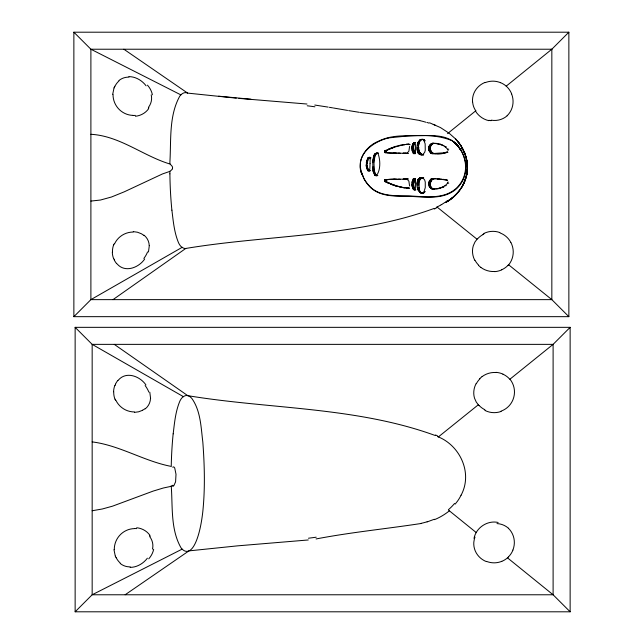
<?xml version="1.0" encoding="UTF-8"?>
<svg xmlns="http://www.w3.org/2000/svg" width="644" height="644" viewBox="0 0 644 644"><rect width="100%" height="100%" fill="white"/><g stroke="black" fill="none" stroke-linecap="round" stroke-linejoin="round"><path stroke-width="0.97" d="M422.11 193.063C415.855 191.993 414.688 178.533 421.579 177.559M375.661 175.691L377.126 175.691L374.913 175.24L372.973 170.821L372.739 161.056L373.971 155.373L375.355 153.538L376.998 153.119M409.157 188.145C401.413 188.571 369.423 178.05 397.058 179.217M420.975 192.983L423.374 193.007L420.999 192.645L419.276 190.133L418.946 182.461L420.274 179.04L423.647 177.559M172.383 168.72C173.816 165.822 169.074 164.888 169.887 162.264C171.24 140.255 168.752 115.984 179.789 96.125A59.554 15.987 90 0 1 180.867 94.877A67.121 18.016 -90 0 1 187.581 93.106L236.251 98.146M422.891 139.305C414.881 139.289 414.744 156.701 423.647 154.818C416.749 154.31 416.515 139.603 423.374 139.362M376.168 175.24L374.236 170.821L373.947 162.151L375.122 155.373L376.499 153.538L378.471 153.127L376.732 153.135M430.466 185.891C426.956 185.875 432.736 190.584 434.772 189.143C428.365 189.36 429.298 178.05 435.288 178.589L431.673 178.742L433.895 178.646M367.966 170.773L370.026 170.732L367.547 170.153C366.863 168.181 365.051 163.978 367.128 163.109L368.553 158.327L370.042 157.273L368.899 157.281M430.844 153.143L429.049 150.632L428.848 146.945L430.377 146.945L431.955 144.24L434.265 143.218L432.172 143.362L430.611 144.272L428.968 146.478L430.466 146.478M370.067 163.455L370.155 158.955M413.416 153.675L415.404 153.675L414.028 150.849L413.537 147.42L413.883 144.675L414.986 142.67M367.128 163.109L367.177 166.313L368.457 170.153M430.377 185.424C427.632 186.551 428.3 179.821 430.997 181.342M415.67 189.883L413.319 189.239L412.096 186.068L412.104 182.075L413.021 179.298L415.404 178.694L413.4 178.694M415.122 153.336C411.097 154.029 410.622 143.54 414.511 143.129M415.396 143.636L415.485 152.073M414.511 189.239L413.561 184.401L415.122 179.04M112.708 94.298L114.028 87.842M417.433 145.15L418.833 145.15M431.689 153.634L446.26 152.644C440.673 154.399 429.226 156.122 430.377 146.945M150.599 398.475L149.794 392.18M415.469 180.296L415.396 188.732M409.568 146.446L408.9 151.163L407.032 153.264M366.299 162.9L367.7 158.327L368.553 158.327M173.18 433.855C174.516 422.85 175.49 411.516 179.837 401.196A37.899 10.175 90 0 1 182.453 397.364L183.435 396.672A60.093 16.132 -90 0 1 187.01 395.537C269.474 409.27 356.06 406.589 435.4 435.569M448.095 181.922C446.558 186.156 441.285 187.637 437.316 188.644L438.451 188.644L432.776 189.127M397.058 153.151C369.431 154.359 401.284 143.821 409.157 144.224L403.555 144.65L395.416 146.462L385.007 150.777L386.416 150.785M385.893 151.775C383.824 152.298 384.267 150.712 386.038 151.251M369.809 169.372L370.059 163.616M474 538.384C476.053 527.669 487.468 520.07 498.134 522.469M148.466 252.005L149.319 245.525M369.712 169.678L369.382 170.322M429.065 146.236L430.562 146.18M415.372 152.821L415.05 153.441M424.855 192.009L423.921 192.009L425.273 187.581L425.257 182.027L424.646 179.942L423.108 178.187M424.187 191.501L425.185 191.501M461.064 495.228C473.002 473.163 460.106 445.229 437.437 436.527M429.258 181.238L431.247 178.935L433.364 178.807M476.061 383.663L475.771 384.243A20.27 18.555 -39.7 0 0 474.523 398.193L476.27 402.073L478.894 405.495M463.994 183.073L466.924 173.751C465.161 185.182 457.409 194.681 448.055 201.041C466.079 190.342 473.614 165.041 461.434 147.235C467.407 155.776 468.615 166.925 466.32 176.931L467.407 169.106L467.19 172.19L467.286 164.437L467.447 167.376L466.594 159.825L467.133 162.57L465.362 155.357L466.264 157.861L463.632 151.131L464.879 153.328L460.669 145.166L457.9 141.688L461.152 145.89L463.35 149.996L458.512 142.187L455.461 138.887L458.786 142.71L455.847 139.176L449.053 133.155L440.44 127.552L429.62 122.803M461.692 187.404L465.797 178.275C462.883 187.774 456.153 195.478 448.055 201.041M429.226 145.898L430.675 145.898M429.532 145.431L430.981 145.367M144.667 259.033C138.991 267.485 125.475 272.992 117.466 264.33A17.187 15.311 -85.2 0 1 116.645 263.444M477.011 239.198L437.051 207.038L436.165 207.473M455.179 504.107L457.53 501.113A38.825 34.349 -80.5 0 0 461.04 495.212M430.031 144.828L431.432 144.771M477.623 238.505L474.998 241.927L473.276 245.815A20.27 18.555 39.7 0 0 474.491 259.765L474.781 260.337M507.899 265.425L508.543 264.716L551.836 299.637L568.861 316.663L568.861 32.2L73.867 32.2L73.867 316.663L568.861 316.663M172.673 467.174L173.783 466.86L174.733 468.027L176.005 474.282L175.579 481.857L173.783 485.777L163.359 487.999L153.183 491.082L112.507 506.176L102.332 508.985L92.164 510.748M479.716 378.64L482.074 376.587M73.867 316.663L90.893 299.637L182.155 247.328A60.093 16.132 90 0 0 185.738 248.463C268.202 234.714 354.78 237.419 434.128 208.431M568.861 32.2L551.836 49.226L506.216 86.143A20.061 19.191 -10.1 0 0 500.509 82.657M75.139 611.8L570.133 611.8L570.133 327.337L75.139 327.337L75.139 611.8L92.164 594.774L182.147 549.123A67.121 18.016 90 0 0 188.853 550.894L237.523 545.854L308.259 539.97M570.133 327.337L553.107 344.363L509.823 379.284L509.171 378.575A20.439 19.425 -11.6 0 0 503.27 374.333L502.94 374.22M423.124 154.182L424.654 152.427L425.265 150.342L425.153 143.829L423.768 140.118L424.654 140.118M447.532 133.638L475.844 110.728M438.323 436.962L478.283 404.802M145.077 408.658L144.932 408.771A17.452 15.633 9.4 0 1 142.509 410.22M430.651 144.24L431.955 144.24M447.274 200.751L445.302 202.184M112.998 299.637L185.738 248.479M447.524 151.767L444.899 152.644M125.145 594.774L188.853 550.942A64.923 17.428 -90 0 0 191.357 549.211A62.404 16.752 90 0 0 194.866 544.1A64.625 17.348 90 0 0 201.991 517.945A63.482 17.042 -90 0 0 202.788 511.811C205.186 488.635 204.559 465.234 202.82 442.026C200.976 427.391 200.743 411.17 191.993 398.644A66.525 17.855 -90 0 0 187.734 395.641L114.278 344.363M445.672 185.891L446.195 185.536L445.084 185.536M444.795 202.53L442.058 204.285M422.939 154.343L422.303 154.697M376.507 175.466C380.854 170.08 380.387 159.366 377.939 153.385M441.704 204.494L440.995 204.913M440.641 205.114L437.051 207.038M483.024 234.344L484.014 233.844M142.557 410.292L138.693 411.782L134.532 412.369M443.354 187.138L443.966 186.857L442.847 186.857M501.74 269.747L501.982 269.643A20.439 19.425 11.6 0 0 507.907 265.433M434.354 519.249L427.133 521.914M485.238 82.625L485.496 82.529A20.125 19.368 -12.2 0 1 493.014 81.16A20.101 19.248 -10.9 0 1 500.509 82.674M408.538 187.943L403.571 187.718L395.392 185.907L384.951 181.584L386.416 181.584M501.032 411.122L501.33 411.017A20.415 20.028 63.5 0 0 508.494 406.445A20.358 19.948 67.5 0 0 512.085 401.574A20.358 19.956 66.3 0 0 513.059 399.457A20.423 20.399 21.3 0 0 509.959 379.171M439.659 188.37L440.882 188.032L439.755 188.032M388.678 137.897C409.214 135.852 431.762 132.616 451.355 140.4M414.35 142.493L413.826 142.67L415.227 142.557M421.055 523.5C386.102 528.853 350.835 532.274 316.059 538.956M435.859 188.893L437.163 188.668M432.47 143.29C437.968 143.491 445.64 144.844 448.127 150.446M406.227 178.943L403.08 179.177L407.797 178.976M406.485 144.24L408.513 144.433M395.199 179.217L385.209 179.644M385.233 152.725L400.166 153.151M90.893 201.081L100.448 200.034L111.517 196.992L124.268 191.815L162.385 173.985L169.871 171.376L169.895 173.864M432.575 178.581L445.672 179.837L447.5 180.61M398.25 179.217L405.036 179.177M420.983 139.386L422.037 139.337M422.359 139.321L424.082 139.627L423.261 139.627M420.435 139.579L421.49 139.466M423.052 139.507L423.849 139.507M420.178 139.732L420.999 139.732M423.454 139.772L424.291 139.772M419.944 139.909L420.79 139.909M423.623 139.933L424.485 139.933M419.703 140.134L420.572 140.134M419.486 140.368L420.387 140.368M423.937 140.36L424.855 140.36M419.276 140.609L420.21 140.609M424.219 140.907L425.185 140.867M418.841 141.173L419.84 141.173M418.359 141.865L419.445 141.865M418.149 142.235L419.276 142.235M417.964 142.622L419.131 142.622M413.681 142.759L414.849 142.759M413.545 142.871L414.72 142.871M413.416 142.992L414.607 142.992M417.811 143.024L419.011 143.024M413.134 143.387L414.366 143.387M417.674 143.435L418.922 143.435M432.172 143.362L433.38 143.362M431.762 143.515L432.993 143.515M435.851 143.483L438.451 143.725L437.308 143.725M412.989 143.644L414.245 143.644M431.375 143.717L432.623 143.717M417.578 143.845L418.858 143.845M412.868 143.902L414.148 143.902M431.005 143.966L432.277 143.966M438.532 143.998L440.882 144.337L439.755 144.337M408.191 144.304L409.504 144.304M417.505 144.288L418.833 144.288M403.555 144.65L404.899 144.65M408.819 144.618L410.164 144.618M412.53 144.675L413.883 144.675M417.457 144.723L418.825 144.723M441.011 144.747L442.122 144.747M429.822 145.061L431.198 145.061M412.345 145.214L413.746 145.214M399.795 145.286L401.172 145.286M442.251 145.238L443.966 145.512L442.871 145.512M412.2 145.753L413.649 145.753M412.088 146.301L413.577 146.301M395.416 146.462L396.833 146.462M428.896 146.711L430.417 146.711M412.007 146.864L413.545 146.864M445.109 146.84L446.195 146.84L445.672 146.478M393.082 147.243L394.522 147.243M417.24 147.339L418.817 147.339M411.959 147.42L413.537 147.42M428.775 147.428L430.345 147.428M391.85 147.693L393.291 147.693M417.183 147.887L418.801 147.887M428.751 147.895L430.345 147.895M411.943 147.967L413.561 147.967M390.658 148.104L392.099 148.104M428.743 148.345L430.369 148.345M411.951 148.514L413.609 148.514M417.119 148.78L418.809 148.78M388.574 148.949L390.006 148.949M428.751 148.965L430.425 148.965M417.119 149.223L418.841 149.223M447.677 149.175L448.755 149.175M428.775 149.279L430.466 149.279M412.031 149.569L413.762 149.569M428.832 149.754L430.546 149.754M417.183 149.907L418.946 149.907M412.112 150.293L413.891 150.293M428.928 150.213L430.667 150.213M385.684 150.358L387.108 150.358M385.249 150.607L386.682 150.607M417.312 150.607L419.115 150.607M429.049 150.632L430.812 150.632M412.216 150.849L414.028 150.849M384.838 150.913L386.271 150.913M384.709 151.074L386.142 151.074M429.21 151.026L430.997 151.026M412.361 151.372L414.213 151.372M384.492 151.501L385.941 151.501M417.521 151.501L419.389 151.501M429.403 151.412L431.206 151.412M412.538 151.863L414.422 151.863M384.42 151.984L385.893 151.984M417.69 152.121L419.598 152.121M429.838 152.089L431.665 152.089M384.452 152.201L385.933 152.201M446.67 152.266L447.942 152.266M384.524 152.378L386.014 152.378M417.795 152.435L419.727 152.435M384.645 152.539L386.15 152.539M384.75 152.612L388.05 152.628M430.329 152.676L432.172 152.676M417.924 152.741L419.872 152.741M443.41 152.805L444.843 152.805M430.611 152.95L432.454 152.95M393.484 153.103L395.271 153.103M413.029 153.071L414.986 153.071M418.093 153.047L420.057 153.047M376.346 153.192L377.521 153.192M406.275 153.232L403.096 153.192L407.797 153.393L398.282 153.151M375.653 153.385L377.118 153.28M418.294 153.336L420.274 153.336M432.881 153.288L431.029 153.288L433.541 153.634M408.425 153.417L405.277 153.312M413.255 153.505L415.235 153.505M431.263 153.441L433.114 153.441M375.355 153.538L376.499 153.538M418.528 153.586L420.516 153.586M437.212 153.562L438.902 153.562M375.082 153.747L376.225 153.747M432.052 153.723L435.288 153.779M418.777 153.819L420.79 153.819M374.856 153.988L375.991 153.988M419.099 154.045L421.12 154.045M374.663 154.23L375.806 154.23M419.437 154.246L421.466 154.246M419.783 154.415L421.82 154.415M420.138 154.56L422.19 154.56M374.341 154.721L375.484 154.721M420.435 154.649L423.663 154.697M374.18 154.971L375.331 154.971M373.971 155.373L375.122 155.373M373.794 155.792L374.953 155.792M373.657 156.21L374.832 156.21M370.421 157.402L368.288 157.579L369.165 157.579M370.55 157.498L369.584 157.498L370.147 158.77M368.11 157.74L368.98 157.74M369.785 157.724L370.775 157.724M373.27 157.82L374.478 157.82M367.957 157.925L368.811 157.925M369.938 157.997L370.936 157.965M367.821 158.118L368.674 158.118M367.579 158.593L368.432 158.593M373.013 159.02L374.236 159.02M372.868 159.937L374.108 159.937M367.016 159.994L367.869 159.994M366.758 160.686L367.603 160.686M372.739 161.056L374.003 161.056M366.492 161.596L367.338 161.596M372.675 162.151L373.947 162.151M366.364 162.28L367.209 162.28M366.227 165.597L367.088 165.597M366.259 165.959L367.112 165.959M366.315 166.313L367.177 166.313M366.452 166.828L367.322 166.828M372.667 167.094L373.955 167.094M366.686 167.625L367.571 167.625M366.951 168.575L367.845 168.575M372.739 168.809L374.019 168.809M367.152 169.195L368.046 169.195M367.354 169.718L368.255 169.718M372.852 169.96L374.124 169.96M367.66 170.37L368.577 170.37M367.796 170.58L368.803 170.684M369.149 170.604L370.171 170.604M372.973 170.821L374.236 170.821M368.094 170.869L369.857 170.845M373.134 171.578L374.389 171.578M373.27 172.037L374.526 172.037M373.431 172.479L374.687 172.479M373.842 173.429L375.098 173.429M374.228 174.186L375.476 174.186M374.534 174.701L375.79 174.701M374.711 174.975L375.967 174.975M375.025 175.361L376.289 175.361M375.154 175.474L377.843 175.466M375.267 175.554L377.303 175.667M420.717 177.647L423.655 177.68M420.121 177.816L422.48 177.72M419.767 177.953L421.82 177.953M419.421 178.122L421.466 178.122M419.083 178.324L421.12 178.324M413.842 178.469L415.187 178.469M413.601 178.557L414.937 178.557M418.761 178.557L420.79 178.557M413.247 178.863L415.243 178.863M418.503 178.782L420.516 178.782M437.187 178.807L441.929 179.169M405.825 178.976L408.425 178.952M431.247 178.935L433.114 178.935M404.311 179.137L407.233 179.064M418.278 179.04L420.274 179.04M431.013 179.08L432.881 179.08M393.452 179.265L400.166 179.217M413.021 179.298L414.986 179.298M418.077 179.322L420.057 179.322M430.594 179.426L432.454 179.426M384.895 179.684L387.036 179.668M417.908 179.628L419.872 179.628M430.321 179.692L432.172 179.692M443.386 179.563L446.26 179.724L444.867 179.724M384.726 179.757L388.05 179.74M384.621 179.837L386.15 179.837M417.779 179.942L419.727 179.942M384.5 179.99L386.014 179.99M384.428 180.167L385.933 180.167M446.638 180.111L447.636 179.99M417.674 180.248L419.598 180.248M429.83 180.28L431.665 180.28M384.396 180.384L385.893 180.384M385.893 180.602C383.832 180.087 384.202 181.721 386.038 181.125M412.53 180.505L414.422 180.505M384.46 180.867L385.941 180.867M417.505 180.867L419.389 180.867M412.353 181.004L414.213 181.004M429.395 180.956L431.206 180.956M384.677 181.302L386.142 181.302M384.806 181.455L386.271 181.455M412.208 181.519L414.028 181.519M385.217 181.769L386.682 181.769M417.296 181.769L419.115 181.769M429.049 181.745L430.812 181.745M412.104 182.075L413.891 182.075M428.92 182.155L430.667 182.155M386.521 182.494L387.986 182.494M417.167 182.461L418.946 182.461M428.824 182.622L430.546 182.622M412.023 182.799L413.762 182.799M387.624 183.017L389.097 183.017M417.111 183.146L418.841 183.146M428.767 183.089L430.466 183.089M447.644 183.194L448.755 183.194M388.525 183.419L390.006 183.419M428.751 183.411L430.425 183.411M417.111 183.596L418.809 183.596M411.951 183.854L413.609 183.854M428.735 184.023L430.369 184.023M390.618 184.265L392.099 184.265M411.943 184.401L413.561 184.401M417.167 184.49L418.801 184.49M428.743 184.474L430.345 184.474M391.81 184.675L393.291 184.675M411.959 184.949L413.537 184.949M417.223 185.029L418.817 185.029M428.767 184.949L430.345 184.949M393.049 185.126L394.514 185.126M412.007 185.512L413.545 185.512M428.896 185.657L430.417 185.657M395.392 185.907L396.833 185.907M412.096 186.068L413.577 186.068M429.081 186.188L430.562 186.188M429.226 186.47L430.675 186.47M412.208 186.615L413.649 186.615M429.572 187.01L430.981 187.01M399.795 187.082L401.172 187.082M412.353 187.163L413.746 187.163M417.417 187.219L418.833 187.219M429.814 187.307L431.198 187.307M430.079 187.597L431.432 187.597M403.571 187.718L404.899 187.718M412.538 187.694L413.883 187.694M417.449 187.645L418.825 187.645M440.995 187.621L442.122 187.621M406.501 188.129L409.504 188.072M417.497 188.08L418.833 188.08M430.643 188.129L431.955 188.129M406.839 188.169L408.803 188.177M430.997 188.402L432.277 188.402M412.876 188.467L414.148 188.467M417.57 188.523L418.858 188.523M431.375 188.652L432.623 188.652M413.005 188.724L414.245 188.724M417.666 188.934L418.922 188.934M431.762 188.853L432.993 188.853M413.142 188.982L414.366 188.982M432.172 189.006L433.67 189.086M417.803 189.344L419.011 189.344M413.432 189.376L414.607 189.376M413.553 189.497L414.849 189.61M414.986 189.706L413.842 189.706L414.358 189.875M417.964 189.747L419.131 189.747M414.092 189.811L415.855 189.867M418.149 190.133L419.276 190.133M418.359 190.503L419.445 190.503M418.833 191.196L419.84 191.196M419.276 191.759L420.21 191.759M419.477 192.001L420.387 192.001M419.695 192.242L420.572 192.242M423.607 192.435L424.485 192.435M419.936 192.459L420.79 192.459M420.178 192.645L420.999 192.645M423.438 192.604L424.291 192.604M420.427 192.789L421.24 192.789M423.245 192.749L424.082 192.749L422.81 192.95M420.693 192.902L421.49 192.902M90.893 134.29C119.76 135.884 142.888 155.792 169.871 163.995M133.26 231.631L137.422 232.218L141.286 233.708A17.452 15.633 -9.4 0 1 143.58 235.269L143.821 235.358M437.099 178.702L438.902 178.807M421.039 154.777L421.587 154.818M238.94 98.387L306.987 104.03M218.662 96.181L250.975 99.232M435.384 143.282L437.01 143.483M442.903 179.298L444.843 179.563M92.164 441.889C119.551 445.358 143.515 460.871 170.427 466.248M314.779 105.044L328.19 107.113M360.415 112.491L407 118.327L419.783 120.5M359.416 112.338L348.662 110.607M329.422 107.315L332.634 107.862M347.543 110.414L333.415 107.991M489.995 120.533L488.909 120.283M426.9 122.408L428.976 123.117M486.542 561.383L486.767 561.471A20.125 19.368 12.2 0 0 494.294 562.84A20.101 19.248 10.9 0 0 501.781 561.327M422.287 177.68L422.923 178.034M485.286 410.156L484.36 409.689M180.867 94.877L90.893 49.226L73.867 32.2M183.435 396.672L92.164 344.363L75.139 327.337M452.088 140.666C442.082 134.411 429.773 135.691 418.511 135.691C407.765 135.803 396.793 135.2 386.344 138.186A51.641 49.741 90 0 0 378.149 141.366C365.406 146.502 355.778 161.419 362.105 174.757A30.501 29.383 90 0 1 361.308 172.326L360.366 167.279L360.495 162.175A18.684 17.992 -90 0 1 361.179 159.189C363.28 152.66 368.432 147.613 374.1 144.006A51.311 49.427 90 0 1 388.686 137.921M407.016 179.113L408.892 181.206L409.584 185.987M123.865 49.226L187.581 93.058M182.155 247.328L181.181 246.636A37.899 10.175 90 0 1 178.557 242.804C174.218 232.484 173.244 221.15 171.9 210.145M480.802 267.413L478.444 265.36M461.265 150.615A29.761 28.843 -87.9 0 0 453.529 141.736L457.876 145.93L461.466 151.018A33.738 32.498 -90 0 1 464.718 158.843C466.908 166.458 466.063 174.935 462.022 181.793A30.308 29.197 90 0 1 456.596 188.676C443.636 200.26 424.919 196.911 409.029 196.323C394.973 196.114 377.996 197.153 368.231 184.957A34.784 33.504 90 0 1 363.812 178.444L361.059 171.224L362.105 174.757M448.804 510.362L476.351 532.652M501.789 561.343A20.061 19.191 10.1 0 0 507.488 557.849L553.107 594.774L570.133 611.8M453.473 141.817L457.771 145.922L461.257 150.97A33.705 32.474 90 0 1 463.809 156.677C466.65 164.727 466.103 173.993 461.732 181.407A30.22 29.109 -90 0 1 456.33 188.273C443.41 199.849 424.734 196.517 408.892 195.929C394.901 195.72 378.036 196.774 368.247 184.715A34.728 33.456 90 0 1 363.852 178.324L361.059 171.224M145.947 384.967C140.263 376.515 126.747 371.008 118.746 379.67A17.187 15.311 85.2 0 0 117.916 380.556M415.034 178.935L415.364 179.547M115.3 556.158L113.98 549.702M472.607 101.784L472.72 102.815A20.053 18.829 -12.6 0 0 475.755 110.784M171.215 485.705C172.809 506.321 170.378 529.328 181.061 547.875A59.554 15.987 90 0 0 182.147 549.123M508.535 556.875A20.375 20.302 -70 0 1 507.488 557.857M486.413 561.624A19.884 19.046 12.3 0 1 473.815 542.208L473.992 541.185A20.053 18.829 12.6 0 1 474.998 537.088M496.999 523.564A20.044 19.014 -37.2 0 1 508.422 528.209M508.382 528.241A19.884 19.248 -74.4 0 1 512.93 549.968M512.938 550.097A20.302 20.101 -64.1 0 1 508.494 556.843M449.23 510.95A66.549 62.774 77.8 0 1 434.515 519.652M454.559 503.487A55.094 50.409 -86.8 0 1 448.369 509.75M501.113 411.444A20.294 19.843 38.6 0 1 485.109 410.526M484.393 409.487A20.141 18.724 20.5 0 1 479.023 405.39M476.286 383.768A20.439 19.296 -32.4 0 1 479.917 378.833M482.098 376.611A20.375 19.827 -23.4 0 1 495.904 372.506M495.912 372.353A20.439 19.747 -18.6 0 1 502.988 374.132M147.387 558.179A20.214 16.527 -48.4 0 1 130.152 567.372M130.249 566.881A19.135 17.171 -69.3 0 1 129.146 566.849A18.394 16.575 -73.8 0 1 120.203 563.476M120.227 563.017A18.394 16.511 -86.3 0 1 116.178 557.656M116.081 557.712A18.926 17.42 -78.7 0 1 115.373 556.118M114.302 549.694A20.318 19.723 -58.6 0 1 134.483 528.611M134.483 528.515A20.02 19.441 -19.1 0 1 136.592 528.627M136.705 527.75A18.821 18.04 -15 0 1 149.947 535.341M149.569 535.599A17.847 15.561 6.4 0 1 150.149 536.388M149.786 536.685A18.708 16.253 7.3 0 1 152.491 549.099M153.666 549.227A20.383 16.816 -31.9 0 1 148.74 558.863M134.516 411.951A19.835 18.958 28.9 0 1 115.896 400.286M115.614 400.407A20.004 19.755 51.1 0 1 115.099 399.143M114.938 399.208A19.69 19.368 53.4 0 1 113.722 391.745M113.594 391.729A18.773 17.935 66.3 0 1 114.89 385.37M115.051 385.434A18.072 16.631 77.1 0 1 115.558 384.251M115.461 384.194A17.581 15.995 79.9 0 1 117.844 380.483M145.117 385.555A20.173 14.45 47 0 1 148.828 392.075M150.495 398.467A17.267 15.367 18.2 0 1 145.294 408.835M173.526 485.818A9.885 2.656 90 0 1 172.52 485.262M171.232 466.659A117.071 31.427 90 0 1 173.156 433.831M427.101 521.785A97.88 88.622 -79.2 0 1 421.039 523.379M316.204 537.193A272.412 174.927 -17.9 0 1 308.484 538.215M435.529 434.966A96.785 78.463 67.2 0 1 437.582 435.916M506.216 86.143A20.375 20.302 70 0 1 507.255 87.125A20.302 20.101 64.1 0 1 511.666 93.903M508.688 264.829A20.423 20.399 -21.3 0 0 511.827 244.527A20.358 19.956 -66.3 0 0 510.829 242.426M172.503 168.809A9.306 9.008 89.4 0 1 169.823 171.296M114.616 243.714A19.835 18.958 -28.9 0 1 133.236 232.049M113.827 244.857A20.004 19.755 -51.1 0 1 114.334 243.593M112.45 252.255A19.69 19.368 -53.4 0 1 113.666 244.792M113.618 258.63A18.773 17.935 -66.3 0 1 112.322 252.271M114.286 259.749A18.072 16.631 -77.1 0 1 113.779 258.566M116.572 263.517A17.581 15.995 -79.9 0 1 114.189 259.806M147.557 251.925A20.173 14.45 -47 0 1 143.845 258.445M144.023 235.165A17.267 15.367 -18.2 0 1 149.223 245.533M128.881 76.628A20.214 16.527 48.4 0 1 146.116 85.821M128.977 77.119A19.135 17.171 69.3 0 0 127.874 77.151A18.394 16.575 73.8 0 0 118.931 80.524M114.898 86.344A18.394 16.511 86.3 0 1 118.955 80.983M114.101 87.882A18.926 17.42 78.7 0 1 114.801 86.288M133.203 115.389A20.318 19.723 58.6 0 1 113.03 94.306M135.312 115.373A20.02 19.441 19.1 0 1 133.211 115.485M148.675 108.659A18.821 18.04 15 0 1 135.425 116.25M148.877 107.612A17.847 15.561 -6.4 0 1 148.289 108.401M151.219 94.901A18.708 16.253 -7.3 0 1 148.506 107.315M147.46 85.137A20.383 16.816 31.9 0 1 152.387 94.773M510.813 242.426A20.358 19.948 -67.5 0 0 507.231 237.547A20.415 20.028 -63.5 0 0 500.066 232.959M483.837 233.474A20.294 19.843 -38.6 0 1 499.841 232.556M477.751 238.61A20.141 18.724 -20.5 0 1 483.113 234.513M478.645 265.167A20.439 19.296 32.4 0 1 475.006 260.232M494.624 271.494A20.375 19.827 23.4 0 1 480.827 267.389M501.708 269.868A20.439 19.747 18.6 0 1 494.64 271.647M472.543 101.792A19.884 19.046 -12.3 0 1 485.141 82.376M488.828 120.67A20.423 19.666 26.2 0 1 475.409 110.961M491.114 120.686A20.423 19.239 35.3 0 1 490.004 120.492M507.142 115.791A20.044 19.014 37.2 0 1 491.179 120.178M511.65 94.032A19.884 19.248 74.4 0 1 507.11 115.759M171.884 210.169A116.677 31.323 -90 0 1 169.903 173.856M451.42 140.295A30.035 28.932 -90 0 1 461.193 150.664A29.592 28.505 -90 0 0 452.128 140.601M433.243 124.348A66.549 62.774 -77.8 0 1 435.658 125.403M419.759 120.621A97.88 88.622 79.2 0 1 425.829 122.215M307.212 105.785A272.412 174.927 17.9 0 1 314.932 106.807M436.31 208.084A96.785 78.463 -67.2 0 1 434.257 209.034M450.1 199.447L445.946 202.458L452.128 197.982L450.1 199.447M551.836 49.226L90.893 49.226L90.893 299.637L551.836 299.637L551.836 49.226M553.107 344.363L92.164 344.363L92.164 594.774L553.107 594.774L553.107 344.363"/></g></svg>
